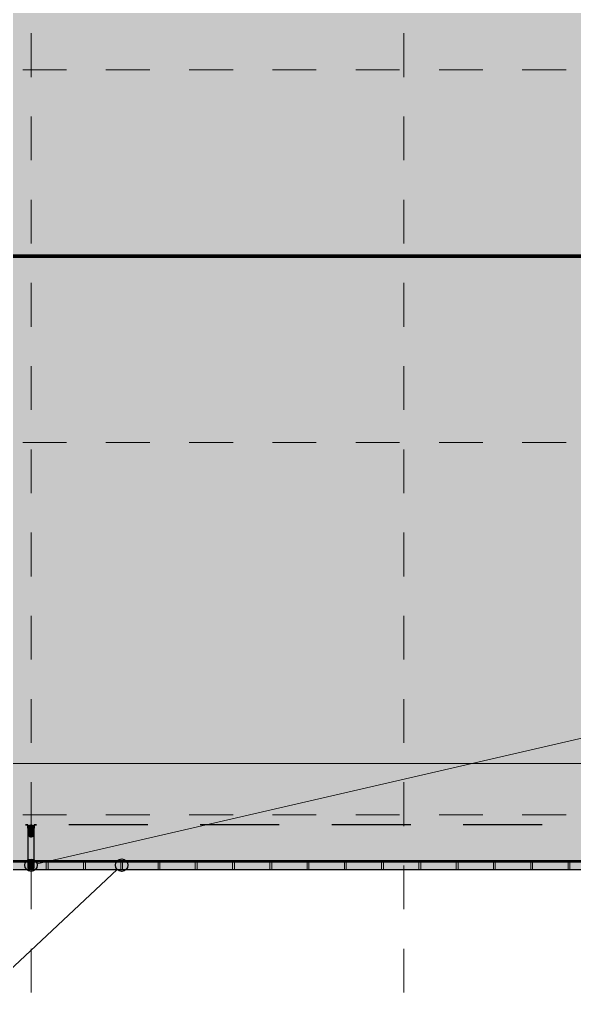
# Model space of a CAD drawing. Extents: x 8 to 21351, y 0 to 420.
# Drawn here: x 20534.6 to 20579.3, y 128.2 to 206.6 of the extents above; entities that cross this region are included whole.
import ezdxf

# ---------------------------------------------------------------- set-up
doc = ezdxf.new("R2010")
doc.units = 0

msp = doc.modelspace()

# ---------------------------------------------------------------- hatches: boundary and pattern name
at = {"true_color": 0x7f7f7f}
for points in [[(20807.867, 187.53), (20473.267, 187.53), (20473.267, 236.33), (20807.867, 236.33)], [(20807.867, 187.53), (20473.267, 187.53), (20473.267, 187.631), (20807.867, 187.631)], [(20473.267, 187.53), (20807.867, 187.53), (20807.867, 187.428), (20473.267, 187.428)], [(20473.267, 138.73), (20473.267, 187.53), (20807.867, 187.53), (20807.867, 138.73)]]:
    msp.add_hatch(color=0, dxfattribs=at).paths.add_polyline_path(points)
at = {"true_color": 0xffffff}
for points in [[(20536.019, 141.73), (20535.82, 141.73), (20535.82, 141.48), (20535.747, 141.302), (20535.569, 141.229), (20535.392, 141.302), (20535.318, 141.48), (20535.318, 141.73), (20535.119, 141.73), (20535.119, 141.72), (20535.309, 141.72), (20535.309, 141.48), (20535.385, 141.296), (20535.569, 141.22), (20535.753, 141.296), (20535.829, 141.48), (20535.829, 141.72), (20536.019, 141.72)], [(20536.019, 141.73), (20535.82, 141.73), (20535.82, 141.48), (20535.747, 141.302), (20535.569, 141.229), (20535.392, 141.302), (20535.318, 141.48), (20535.318, 141.73), (20535.119, 141.73), (20535.119, 141.72), (20535.309, 141.72), (20535.309, 141.48), (20535.385, 141.296), (20535.569, 141.22), (20535.753, 141.296), (20535.829, 141.48), (20535.829, 141.72), (20536.019, 141.72)], [(20536.019, 141.73), (20535.82, 141.73), (20535.82, 141.48), (20535.747, 141.302), (20535.569, 141.229), (20535.392, 141.302), (20535.318, 141.48), (20535.318, 141.73), (20535.119, 141.73), (20535.119, 141.72), (20535.309, 141.72), (20535.309, 141.48), (20535.385, 141.296), (20535.569, 141.22), (20535.753, 141.296), (20535.829, 141.48), (20535.829, 141.72), (20536.019, 141.72)], [(20536.019, 141.73), (20535.82, 141.73), (20535.82, 141.48), (20535.747, 141.302), (20535.569, 141.229), (20535.392, 141.302), (20535.318, 141.48), (20535.318, 141.73), (20535.119, 141.73), (20535.119, 141.72), (20535.309, 141.72), (20535.309, 141.48), (20535.385, 141.296), (20535.569, 141.22), (20535.753, 141.296), (20535.829, 141.48), (20535.829, 141.72), (20536.019, 141.72)], [(20536.019, 141.73), (20535.82, 141.73), (20535.82, 141.48), (20535.747, 141.302), (20535.569, 141.229), (20535.392, 141.302), (20535.318, 141.48), (20535.318, 141.73), (20535.119, 141.73), (20535.119, 141.72), (20535.309, 141.72), (20535.309, 141.48), (20535.385, 141.296), (20535.569, 141.22), (20535.753, 141.296), (20535.829, 141.48), (20535.829, 141.72), (20536.019, 141.72)], [(20536.019, 141.73), (20535.82, 141.73), (20535.82, 141.48), (20535.747, 141.302), (20535.569, 141.229), (20535.392, 141.302), (20535.318, 141.48), (20535.318, 141.73), (20535.119, 141.73), (20535.119, 141.72), (20535.309, 141.72), (20535.309, 141.48), (20535.385, 141.296), (20535.569, 141.22), (20535.753, 141.296), (20535.829, 141.48), (20535.829, 141.72), (20536.019, 141.72)], [(20536.019, 141.73), (20535.82, 141.73), (20535.82, 141.48), (20535.747, 141.302), (20535.569, 141.229), (20535.392, 141.302), (20535.318, 141.48), (20535.318, 141.73), (20535.119, 141.73), (20535.119, 141.72), (20535.309, 141.72), (20535.309, 141.48), (20535.385, 141.296), (20535.569, 141.22), (20535.753, 141.296), (20535.829, 141.48), (20535.829, 141.72), (20536.019, 141.72)], [(20536.019, 141.73), (20535.82, 141.73), (20535.82, 141.48), (20535.747, 141.302), (20535.569, 141.229), (20535.392, 141.302), (20535.318, 141.48), (20535.318, 141.73), (20535.119, 141.73), (20535.119, 141.72), (20535.309, 141.72), (20535.309, 141.48), (20535.385, 141.296), (20535.569, 141.22), (20535.753, 141.296), (20535.829, 141.48), (20535.829, 141.72), (20536.019, 141.72)], [(20536.019, 141.73), (20535.82, 141.73), (20535.82, 141.48), (20535.747, 141.302), (20535.569, 141.229), (20535.392, 141.302), (20535.318, 141.48), (20535.318, 141.73), (20535.119, 141.73), (20535.119, 141.72), (20535.309, 141.72), (20535.309, 141.48), (20535.385, 141.296), (20535.569, 141.22), (20535.753, 141.296), (20535.829, 141.48), (20535.829, 141.72), (20536.019, 141.72)], [(20536.019, 141.73), (20535.82, 141.73), (20535.82, 141.48), (20535.747, 141.302), (20535.569, 141.229), (20535.392, 141.302), (20535.318, 141.48), (20535.318, 141.73), (20535.119, 141.73), (20535.119, 141.72), (20535.309, 141.72), (20535.309, 141.48), (20535.385, 141.296), (20535.569, 141.22), (20535.753, 141.296), (20535.829, 141.48), (20535.829, 141.72), (20536.019, 141.72)], [(20536.019, 141.73), (20535.82, 141.73), (20535.82, 141.48), (20535.747, 141.302), (20535.569, 141.229), (20535.392, 141.302), (20535.318, 141.48), (20535.318, 141.73), (20535.119, 141.73), (20535.119, 141.72), (20535.309, 141.72), (20535.309, 141.48), (20535.385, 141.296), (20535.569, 141.22), (20535.753, 141.296), (20535.829, 141.48), (20535.829, 141.72), (20536.019, 141.72)], [(20536.019, 141.73), (20535.82, 141.73), (20535.82, 141.48), (20535.747, 141.302), (20535.569, 141.229), (20535.392, 141.302), (20535.318, 141.48), (20535.318, 141.73), (20535.119, 141.73), (20535.119, 141.72), (20535.309, 141.72), (20535.309, 141.48), (20535.385, 141.296), (20535.569, 141.22), (20535.753, 141.296), (20535.829, 141.48), (20535.829, 141.72), (20536.019, 141.72)], [(20536.019, 141.73), (20535.82, 141.73), (20535.82, 141.48), (20535.747, 141.302), (20535.569, 141.229), (20535.392, 141.302), (20535.318, 141.48), (20535.318, 141.73), (20535.119, 141.73), (20535.119, 141.72), (20535.309, 141.72), (20535.309, 141.48), (20535.385, 141.296), (20535.569, 141.22), (20535.753, 141.296), (20535.829, 141.48), (20535.829, 141.72), (20536.019, 141.72)], [(20536.019, 141.73), (20535.82, 141.73), (20535.82, 141.48), (20535.747, 141.302), (20535.569, 141.229), (20535.392, 141.302), (20535.318, 141.48), (20535.318, 141.73), (20535.119, 141.73), (20535.119, 141.72), (20535.309, 141.72), (20535.309, 141.48), (20535.385, 141.296), (20535.569, 141.22), (20535.753, 141.296), (20535.829, 141.48), (20535.829, 141.72), (20536.019, 141.72)], [(20536.019, 141.73), (20535.82, 141.73), (20535.82, 141.48), (20535.747, 141.302), (20535.569, 141.229), (20535.392, 141.302), (20535.318, 141.48), (20535.318, 141.73), (20535.119, 141.73), (20535.119, 141.72), (20535.309, 141.72), (20535.309, 141.48), (20535.385, 141.296), (20535.569, 141.22), (20535.753, 141.296), (20535.829, 141.48), (20535.829, 141.72), (20536.019, 141.72)], [(20536.019, 141.73), (20535.82, 141.73), (20535.82, 141.48), (20535.747, 141.302), (20535.569, 141.229), (20535.392, 141.302), (20535.318, 141.48), (20535.318, 141.73), (20535.119, 141.73), (20535.119, 141.72), (20535.309, 141.72), (20535.309, 141.48), (20535.385, 141.296), (20535.569, 141.22), (20535.753, 141.296), (20535.829, 141.48), (20535.829, 141.72), (20536.019, 141.72)], [(20536.019, 141.73), (20535.82, 141.73), (20535.82, 141.48), (20535.747, 141.302), (20535.569, 141.229), (20535.392, 141.302), (20535.318, 141.48), (20535.318, 141.73), (20535.119, 141.73), (20535.119, 141.72), (20535.309, 141.72), (20535.309, 141.48), (20535.385, 141.296), (20535.569, 141.22), (20535.753, 141.296), (20535.829, 141.48), (20535.829, 141.72), (20536.019, 141.72)], [(20536.019, 141.73), (20535.82, 141.73), (20535.82, 141.48), (20535.747, 141.302), (20535.569, 141.229), (20535.392, 141.302), (20535.318, 141.48), (20535.318, 141.73), (20535.119, 141.73), (20535.119, 141.72), (20535.309, 141.72), (20535.309, 141.48), (20535.385, 141.296), (20535.569, 141.22), (20535.753, 141.296), (20535.829, 141.48), (20535.829, 141.72), (20536.019, 141.72)], [(20536.019, 141.73), (20535.82, 141.73), (20535.82, 141.48), (20535.747, 141.302), (20535.569, 141.229), (20535.392, 141.302), (20535.318, 141.48), (20535.318, 141.73), (20535.119, 141.73), (20535.119, 141.72), (20535.309, 141.72), (20535.309, 141.48), (20535.385, 141.296), (20535.569, 141.22), (20535.753, 141.296), (20535.829, 141.48), (20535.829, 141.72), (20536.019, 141.72)], [(20536.019, 141.73), (20535.82, 141.73), (20535.82, 141.48), (20535.747, 141.302), (20535.569, 141.229), (20535.392, 141.302), (20535.318, 141.48), (20535.318, 141.73), (20535.119, 141.73), (20535.119, 141.72), (20535.309, 141.72), (20535.309, 141.48), (20535.385, 141.296), (20535.569, 141.22), (20535.753, 141.296), (20535.829, 141.48), (20535.829, 141.72), (20536.019, 141.72)], [(20536.019, 141.73), (20535.82, 141.73), (20535.82, 141.48), (20535.747, 141.302), (20535.569, 141.229), (20535.392, 141.302), (20535.318, 141.48), (20535.318, 141.73), (20535.119, 141.73), (20535.119, 141.72), (20535.309, 141.72), (20535.309, 141.48), (20535.385, 141.296), (20535.569, 141.22), (20535.753, 141.296), (20535.829, 141.48), (20535.829, 141.72), (20536.019, 141.72)], [(20536.019, 141.73), (20535.82, 141.73), (20535.82, 141.48), (20535.747, 141.302), (20535.569, 141.229), (20535.392, 141.302), (20535.318, 141.48), (20535.318, 141.73), (20535.119, 141.73), (20535.119, 141.72), (20535.309, 141.72), (20535.309, 141.48), (20535.385, 141.296), (20535.569, 141.22), (20535.753, 141.296), (20535.829, 141.48), (20535.829, 141.72), (20536.019, 141.72)], [(20536.019, 141.73), (20535.82, 141.73), (20535.82, 141.48), (20535.747, 141.302), (20535.569, 141.229), (20535.392, 141.302), (20535.318, 141.48), (20535.318, 141.73), (20535.119, 141.73), (20535.119, 141.72), (20535.309, 141.72), (20535.309, 141.48), (20535.385, 141.296), (20535.569, 141.22), (20535.753, 141.296), (20535.829, 141.48), (20535.829, 141.72), (20536.019, 141.72)], [(20536.019, 141.73), (20535.82, 141.73), (20535.82, 141.48), (20535.747, 141.302), (20535.569, 141.229), (20535.392, 141.302), (20535.318, 141.48), (20535.318, 141.73), (20535.119, 141.73), (20535.119, 141.72), (20535.309, 141.72), (20535.309, 141.48), (20535.385, 141.296), (20535.569, 141.22), (20535.753, 141.296), (20535.829, 141.48), (20535.829, 141.72), (20536.019, 141.72)], [(20535.819, 141.48), (20535.746, 141.656), (20535.569, 141.73), (20535.392, 141.656), (20535.319, 141.48), (20535.392, 141.303), (20535.569, 141.23), (20535.746, 141.303)], [(20535.819, 141.48), (20535.746, 141.656), (20535.569, 141.73), (20535.392, 141.656), (20535.319, 141.48), (20535.392, 141.303), (20535.569, 141.23), (20535.746, 141.303)], [(20535.319, 141.48), (20535.392, 141.303), (20535.569, 141.23), (20535.746, 141.303), (20535.819, 141.48), (20535.746, 141.656), (20535.569, 141.73), (20535.392, 141.656)], [(20535.819, 141.48), (20535.746, 141.656), (20535.569, 141.73), (20535.392, 141.656), (20535.319, 141.48), (20535.392, 141.303), (20535.569, 141.23), (20535.746, 141.303)], [(20535.819, 141.48), (20535.746, 141.656), (20535.569, 141.73), (20535.392, 141.656), (20535.319, 141.48), (20535.392, 141.303), (20535.569, 141.23), (20535.746, 141.303)], [(20535.319, 140.949), (20535.819, 140.949), (20535.819, 141.48), (20535.319, 141.48)], [(20535.319, 141.48), (20535.319, 138.481), (20535.819, 138.481), (20535.819, 141.48)], [(20535.319, 141.48), (20535.319, 138.481), (20535.819, 138.481), (20535.819, 141.48)], [(20535.819, 140.949), (20535.815, 140.98), (20535.804, 141.01), (20535.786, 141.038), (20535.761, 141.063), (20535.73, 141.085), (20535.694, 141.102), (20535.655, 141.115), (20535.613, 141.123), (20535.569, 141.126), (20535.526, 141.123), (20535.484, 141.115), (20535.444, 141.102), (20535.408, 141.085), (20535.378, 141.063), (20535.353, 141.038), (20535.334, 141.01), (20535.323, 140.98), (20535.319, 140.949), (20535.323, 140.919), (20535.334, 140.889), (20535.353, 140.861), (20535.378, 140.836), (20535.408, 140.814), (20535.444, 140.796), (20535.484, 140.783), (20535.526, 140.775), (20535.569, 140.773), (20535.613, 140.775), (20535.655, 140.783), (20535.694, 140.796), (20535.73, 140.814), (20535.761, 140.836), (20535.786, 140.861), (20535.804, 140.889), (20535.815, 140.919)], [(20807.867, 138.131), (20807.867, 138.831), (20473.267, 138.831), (20473.267, 138.131)], [(20535.819, 138.731), (20535.319, 138.731), (20535.319, 138.231), (20535.819, 138.231)], [(20535.819, 138.481), (20535.746, 138.658), (20535.569, 138.731), (20535.392, 138.658), (20535.319, 138.481), (20535.392, 138.305), (20535.569, 138.231), (20535.746, 138.305)], [(20535.819, 138.481), (20535.746, 138.658), (20535.569, 138.731), (20535.392, 138.658), (20535.319, 138.481), (20535.392, 138.305), (20535.569, 138.231), (20535.746, 138.305)], [(20535.819, 138.481), (20535.746, 138.658), (20535.569, 138.731), (20535.392, 138.658), (20535.319, 138.481), (20535.392, 138.305), (20535.569, 138.231), (20535.746, 138.305)]]:
    msp.add_hatch(color=0, dxfattribs=at).paths.add_polyline_path(points)
at = {"true_color": 0xff5e5e}
for points in [[(20535.217, 138.127), (20535.108, 138.288), (20535.069, 138.48), (20535.107, 138.671), (20535.214, 138.834), (20535.376, 138.943), (20535.567, 138.981), (20535.759, 138.944), (20535.922, 138.836), (20536.03, 138.674), (20536.069, 138.483), (20536.032, 138.292), (20535.924, 138.129), (20535.762, 138.02), (20535.571, 137.981), (20535.379, 138.019)], [(20542.514, 138.127), (20542.405, 138.289), (20542.367, 138.48), (20542.404, 138.671), (20542.512, 138.834), (20542.674, 138.943), (20542.865, 138.982), (20543.056, 138.944), (20543.219, 138.836), (20543.328, 138.674), (20543.367, 138.483), (20543.329, 138.292), (20543.221, 138.129), (20543.06, 138.02), (20542.868, 137.982), (20542.677, 138.019)]]:
    msp.add_hatch(color=0, dxfattribs=at).paths.add_polyline_path(points)

# ---------------------------------------------------------------- linework, layer by layer
at = {"color": 7, "lineweight": 15}
for p, q in [((20535.569, 205.484), (20535.569, 201.956)), ((20565.569, 205.484), (20565.569, 201.956)), ((20538.424, 202.53), (20534.896, 202.53)), ((20545.127, 202.53), (20541.599, 202.53)), ((20551.829, 202.53), (20548.302, 202.53)), ((20558.532, 202.53), (20555.004, 202.53)), ((20565.235, 202.53), (20561.707, 202.53)), ((20571.938, 202.53), (20568.41, 202.53)), ((20578.641, 202.53), (20575.113, 202.53)), ((20535.569, 198.782), (20535.569, 195.254)), ((20565.569, 198.782), (20565.569, 195.254)), ((20535.569, 192.079), (20535.569, 188.551)), ((20565.569, 192.079), (20565.569, 188.551)), ((20473.267, 187.631), (20807.867, 187.631)), ((20807.867, 187.53), (20473.267, 187.53)), ((20473.267, 187.53), (20807.867, 187.53)), ((20807.867, 187.428), (20473.267, 187.428)), ((20535.569, 185.376), (20535.569, 181.848)), ((20565.569, 185.376), (20565.569, 181.848)), ((20535.569, 178.673), (20535.569, 175.146)), ((20565.569, 178.673), (20565.569, 175.146)), ((20538.424, 172.53), (20534.896, 172.53)), ((20545.127, 172.53), (20541.599, 172.53)), ((20551.829, 172.53), (20548.302, 172.53)), ((20558.532, 172.53), (20555.004, 172.53)), ((20565.235, 172.53), (20561.707, 172.53)), ((20571.938, 172.53), (20568.41, 172.53)), ((20578.641, 172.53), (20575.113, 172.53)), ((20535.569, 171.971), (20535.569, 168.443)), ((20565.569, 171.971), (20565.569, 168.443)), ((20535.569, 165.268), (20535.569, 161.74)), ((20565.569, 165.268), (20565.569, 161.74)), ((20535.569, 158.565), (20535.569, 155.037)), ((20565.569, 158.565), (20565.569, 155.037)), ((20535.569, 151.862), (20535.569, 148.334)), ((20565.569, 151.862), (20565.569, 148.334)), ((20473.267, 146.675), (20807.867, 146.675)), ((20535.569, 145.159), (20535.569, 141.632)), ((20565.569, 145.159), (20565.569, 141.632)), ((20538.424, 142.53), (20534.896, 142.53)), ((20545.127, 142.53), (20541.599, 142.53)), ((20551.829, 142.53), (20548.302, 142.53)), ((20558.532, 142.53), (20555.004, 142.53)), ((20565.235, 142.53), (20561.707, 142.53)), ((20571.938, 142.53), (20568.41, 142.53)), ((20578.641, 142.53), (20575.113, 142.53)), ((20535.318, 141.73), (20535.119, 141.73)), ((20535.119, 141.73), (20535.119, 141.72)), ((20535.318, 141.73), (20535.119, 141.73)), ((20535.119, 141.73), (20535.119, 141.72)), ((20535.318, 141.73), (20535.119, 141.73)), ((20535.119, 141.73), (20535.119, 141.72)), ((20535.318, 141.73), (20535.119, 141.73)), ((20535.119, 141.73), (20535.119, 141.72)), ((20535.318, 141.73), (20535.119, 141.73)), ((20535.119, 141.73), (20535.119, 141.72)), ((20535.318, 141.73), (20535.119, 141.73)), ((20535.119, 141.73), (20535.119, 141.72)), ((20535.318, 141.73), (20535.119, 141.73)), ((20535.119, 141.73), (20535.119, 141.72)), ((20535.318, 141.73), (20535.119, 141.73)), ((20535.119, 141.73), (20535.119, 141.72)), ((20535.318, 141.73), (20535.119, 141.73)), ((20535.119, 141.73), (20535.119, 141.72)), ((20535.318, 141.73), (20535.119, 141.73)), ((20535.119, 141.73), (20535.119, 141.72)), ((20535.318, 141.73), (20535.119, 141.73)), ((20535.119, 141.73), (20535.119, 141.72)), ((20535.318, 141.73), (20535.119, 141.73)), ((20535.119, 141.73), (20535.119, 141.72)), ((20535.318, 141.73), (20535.119, 141.73)), ((20535.119, 141.73), (20535.119, 141.72)), ((20535.318, 141.73), (20535.119, 141.73)), ((20535.119, 141.73), (20535.119, 141.72)), ((20535.318, 141.73), (20535.119, 141.73)), ((20535.119, 141.73), (20535.119, 141.72)), ((20535.318, 141.73), (20535.119, 141.73)), ((20535.119, 141.73), (20535.119, 141.72)), ((20535.318, 141.73), (20535.119, 141.73)), ((20535.119, 141.73), (20535.119, 141.72)), ((20535.318, 141.73), (20535.119, 141.73)), ((20535.119, 141.73), (20535.119, 141.72)), ((20535.318, 141.73), (20535.119, 141.73)), ((20535.119, 141.73), (20535.119, 141.72)), ((20535.318, 141.73), (20535.119, 141.73)), ((20535.119, 141.73), (20535.119, 141.72)), ((20535.318, 141.73), (20535.119, 141.73)), ((20535.119, 141.73), (20535.119, 141.72)), ((20535.318, 141.73), (20535.119, 141.73)), ((20535.119, 141.73), (20535.119, 141.72)), ((20535.318, 141.73), (20535.119, 141.73)), ((20535.119, 141.73), (20535.119, 141.72)), ((20535.318, 141.73), (20535.119, 141.73)), ((20535.119, 141.73), (20535.119, 141.72)), ((20535.119, 141.72), (20535.309, 141.72)), ((20535.119, 141.72), (20535.309, 141.72)), ((20535.119, 141.72), (20535.309, 141.72)), ((20535.119, 141.72), (20535.309, 141.72)), ((20535.119, 141.72), (20535.309, 141.72)), ((20535.119, 141.72), (20535.309, 141.72)), ((20535.119, 141.72), (20535.309, 141.72)), ((20535.119, 141.72), (20535.309, 141.72)), ((20535.119, 141.72), (20535.309, 141.72)), ((20535.119, 141.72), (20535.309, 141.72)), ((20535.119, 141.72), (20535.309, 141.72)), ((20535.119, 141.72), (20535.309, 141.72)), ((20535.119, 141.72), (20535.309, 141.72)), ((20535.119, 141.72), (20535.309, 141.72)), ((20535.119, 141.72), (20535.309, 141.72)), ((20535.119, 141.72), (20535.309, 141.72)), ((20535.119, 141.72), (20535.309, 141.72)), ((20535.119, 141.72), (20535.309, 141.72)), ((20535.119, 141.72), (20535.309, 141.72)), ((20535.119, 141.72), (20535.309, 141.72)), ((20535.119, 141.72), (20535.309, 141.72)), ((20535.119, 141.72), (20535.309, 141.72)), ((20535.119, 141.72), (20535.309, 141.72)), ((20535.119, 141.72), (20535.309, 141.72)), ((20535.309, 141.72), (20535.309, 141.48)), ((20535.309, 141.72), (20535.309, 141.48)), ((20535.309, 141.72), (20535.309, 141.48)), ((20535.309, 141.72), (20535.309, 141.48)), ((20535.309, 141.72), (20535.309, 141.48)), ((20535.309, 141.72), (20535.309, 141.48)), ((20535.309, 141.72), (20535.309, 141.48)), ((20535.309, 141.72), (20535.309, 141.48)), ((20535.309, 141.72), (20535.309, 141.48)), ((20535.309, 141.72), (20535.309, 141.48)), ((20535.309, 141.72), (20535.309, 141.48)), ((20535.309, 141.72), (20535.309, 141.48)), ((20535.309, 141.72), (20535.309, 141.48)), ((20535.309, 141.72), (20535.309, 141.48)), ((20535.309, 141.72), (20535.309, 141.48)), ((20535.309, 141.72), (20535.309, 141.48)), ((20535.309, 141.72), (20535.309, 141.48)), ((20535.309, 141.72), (20535.309, 141.48)), ((20535.309, 141.72), (20535.309, 141.48)), ((20535.309, 141.72), (20535.309, 141.48)), ((20535.309, 141.72), (20535.309, 141.48)), ((20535.309, 141.72), (20535.309, 141.48)), ((20535.309, 141.72), (20535.309, 141.48)), ((20535.309, 141.72), (20535.309, 141.48)), ((20535.309, 141.48), (20535.385, 141.296)), ((20535.309, 141.48), (20535.385, 141.296)), ((20535.309, 141.48), (20535.385, 141.296)), ((20535.309, 141.48), (20535.385, 141.296)), ((20535.309, 141.48), (20535.385, 141.296)), ((20535.309, 141.48), (20535.385, 141.296)), ((20535.309, 141.48), (20535.385, 141.296)), ((20535.309, 141.48), (20535.385, 141.296)), ((20535.309, 141.48), (20535.385, 141.296)), ((20535.309, 141.48), (20535.385, 141.296)), ((20535.309, 141.48), (20535.385, 141.296)), ((20535.309, 141.48), (20535.385, 141.296)), ((20535.309, 141.48), (20535.385, 141.296)), ((20535.309, 141.48), (20535.385, 141.296)), ((20535.309, 141.48), (20535.385, 141.296)), ((20535.309, 141.48), (20535.385, 141.296)), ((20535.309, 141.48), (20535.385, 141.296)), ((20535.309, 141.48), (20535.385, 141.296)), ((20535.309, 141.48), (20535.385, 141.296)), ((20535.309, 141.48), (20535.385, 141.296)), ((20535.309, 141.48), (20535.385, 141.296)), ((20535.309, 141.48), (20535.385, 141.296)), ((20535.309, 141.48), (20535.385, 141.296)), ((20535.309, 141.48), (20535.385, 141.296)), ((20535.318, 141.48), (20535.318, 141.73)), ((20535.318, 141.48), (20535.318, 141.73)), ((20535.318, 141.48), (20535.318, 141.73)), ((20535.318, 141.48), (20535.318, 141.73)), ((20535.318, 141.48), (20535.318, 141.73)), ((20535.318, 141.48), (20535.318, 141.73)), ((20535.318, 141.48), (20535.318, 141.73)), ((20535.318, 141.48), (20535.318, 141.73)), ((20535.318, 141.48), (20535.318, 141.73)), ((20535.318, 141.48), (20535.318, 141.73)), ((20535.318, 141.48), (20535.318, 141.73)), ((20535.318, 141.48), (20535.318, 141.73)), ((20535.318, 141.48), (20535.318, 141.73)), ((20535.318, 141.48), (20535.318, 141.73)), ((20535.318, 141.48), (20535.318, 141.73)), ((20535.318, 141.48), (20535.318, 141.73)), ((20535.318, 141.48), (20535.318, 141.73)), ((20535.318, 141.48), (20535.318, 141.73)), ((20535.318, 141.48), (20535.318, 141.73)), ((20535.318, 141.48), (20535.318, 141.73)), ((20535.318, 141.48), (20535.318, 141.73)), ((20535.318, 141.48), (20535.318, 141.73)), ((20535.318, 141.48), (20535.318, 141.73)), ((20535.318, 141.48), (20535.318, 141.73)), ((20535.392, 141.302), (20535.318, 141.48)), ((20535.392, 141.302), (20535.318, 141.48)), ((20535.392, 141.302), (20535.318, 141.48)), ((20535.392, 141.302), (20535.318, 141.48)), ((20535.392, 141.302), (20535.318, 141.48)), ((20535.392, 141.302), (20535.318, 141.48)), ((20535.392, 141.302), (20535.318, 141.48)), ((20535.392, 141.302), (20535.318, 141.48)), ((20535.392, 141.302), (20535.318, 141.48)), ((20535.392, 141.302), (20535.318, 141.48)), ((20535.392, 141.302), (20535.318, 141.48)), ((20535.392, 141.302), (20535.318, 141.48)), ((20535.392, 141.302), (20535.318, 141.48)), ((20535.392, 141.302), (20535.318, 141.48)), ((20535.392, 141.302), (20535.318, 141.48)), ((20535.392, 141.302), (20535.318, 141.48)), ((20535.392, 141.302), (20535.318, 141.48)), ((20535.392, 141.302), (20535.318, 141.48)), ((20535.392, 141.302), (20535.318, 141.48)), ((20535.392, 141.302), (20535.318, 141.48)), ((20535.392, 141.302), (20535.318, 141.48)), ((20535.392, 141.302), (20535.318, 141.48)), ((20535.392, 141.302), (20535.318, 141.48)), ((20535.392, 141.302), (20535.318, 141.48)), ((20535.319, 141.48), (20535.392, 141.656)), ((20535.319, 141.48), (20535.392, 141.656)), ((20535.319, 141.48), (20535.392, 141.656)), ((20535.319, 141.48), (20535.392, 141.656)), ((20535.319, 141.48), (20535.392, 141.656)), ((20535.392, 141.303), (20535.319, 141.48)), ((20535.392, 141.303), (20535.319, 141.48)), ((20535.392, 141.303), (20535.319, 141.48)), ((20535.392, 141.303), (20535.319, 141.48)), ((20535.392, 141.303), (20535.319, 141.48)), ((20535.319, 140.949), (20535.319, 141.48)), ((20535.319, 138.481), (20535.319, 141.48)), ((20535.319, 138.481), (20535.319, 141.48)), ((20535.378, 141.063), (20535.408, 141.085)), ((20535.385, 141.296), (20535.569, 141.22)), ((20535.385, 141.296), (20535.569, 141.22)), ((20535.385, 141.296), (20535.569, 141.22)), ((20535.385, 141.296), (20535.569, 141.22)), ((20535.385, 141.296), (20535.569, 141.22)), ((20535.385, 141.296), (20535.569, 141.22)), ((20535.385, 141.296), (20535.569, 141.22)), ((20535.385, 141.296), (20535.569, 141.22)), ((20535.385, 141.296), (20535.569, 141.22)), ((20535.385, 141.296), (20535.569, 141.22)), ((20535.385, 141.296), (20535.569, 141.22)), ((20535.385, 141.296), (20535.569, 141.22)), ((20535.385, 141.296), (20535.569, 141.22)), ((20535.385, 141.296), (20535.569, 141.22)), ((20535.385, 141.296), (20535.569, 141.22)), ((20535.385, 141.296), (20535.569, 141.22)), ((20535.385, 141.296), (20535.569, 141.22)), ((20535.385, 141.296), (20535.569, 141.22)), ((20535.385, 141.296), (20535.569, 141.22)), ((20535.385, 141.296), (20535.569, 141.22)), ((20535.385, 141.296), (20535.569, 141.22)), ((20535.385, 141.296), (20535.569, 141.22)), ((20535.385, 141.296), (20535.569, 141.22)), ((20535.385, 141.296), (20535.569, 141.22)), ((20535.392, 141.656), (20535.569, 141.73)), ((20535.392, 141.656), (20535.569, 141.73)), ((20535.392, 141.656), (20535.569, 141.73)), ((20535.392, 141.656), (20535.569, 141.73)), ((20535.392, 141.656), (20535.569, 141.73)), ((20535.569, 141.23), (20535.392, 141.303)), ((20535.569, 141.23), (20535.392, 141.303)), ((20535.569, 141.23), (20535.392, 141.303)), ((20535.569, 141.23), (20535.392, 141.303)), ((20535.569, 141.23), (20535.392, 141.303)), ((20535.569, 141.229), (20535.392, 141.302)), ((20535.569, 141.229), (20535.392, 141.302)), ((20535.569, 141.229), (20535.392, 141.302)), ((20535.569, 141.229), (20535.392, 141.302)), ((20535.569, 141.229), (20535.392, 141.302)), ((20535.569, 141.229), (20535.392, 141.302)), ((20535.569, 141.229), (20535.392, 141.302)), ((20535.569, 141.229), (20535.392, 141.302)), ((20535.569, 141.229), (20535.392, 141.302)), ((20535.569, 141.229), (20535.392, 141.302)), ((20535.569, 141.229), (20535.392, 141.302)), ((20535.569, 141.229), (20535.392, 141.302)), ((20535.569, 141.229), (20535.392, 141.302)), ((20535.569, 141.229), (20535.392, 141.302)), ((20535.569, 141.229), (20535.392, 141.302)), ((20535.569, 141.229), (20535.392, 141.302)), ((20535.569, 141.229), (20535.392, 141.302)), ((20535.569, 141.229), (20535.392, 141.302)), ((20535.569, 141.229), (20535.392, 141.302)), ((20535.569, 141.229), (20535.392, 141.302)), ((20535.569, 141.229), (20535.392, 141.302)), ((20535.569, 141.229), (20535.392, 141.302)), ((20535.569, 141.229), (20535.392, 141.302)), ((20535.569, 141.229), (20535.392, 141.302)), ((20535.408, 141.085), (20535.444, 141.102)), ((20535.444, 141.102), (20535.484, 141.115)), ((20535.484, 141.115), (20535.526, 141.123)), ((20535.526, 141.123), (20535.569, 141.126)), ((20535.569, 141.73), (20535.746, 141.656)), ((20535.569, 141.73), (20535.746, 141.656)), ((20535.569, 141.73), (20535.746, 141.656)), ((20535.569, 141.73), (20535.746, 141.656)), ((20535.569, 141.73), (20535.746, 141.656)), ((20535.746, 141.303), (20535.569, 141.23)), ((20535.746, 141.303), (20535.569, 141.23)), ((20535.746, 141.303), (20535.569, 141.23)), ((20535.746, 141.303), (20535.569, 141.23)), ((20535.746, 141.303), (20535.569, 141.23)), ((20535.747, 141.302), (20535.569, 141.229)), ((20535.747, 141.302), (20535.569, 141.229)), ((20535.747, 141.302), (20535.569, 141.229)), ((20535.747, 141.302), (20535.569, 141.229)), ((20535.747, 141.302), (20535.569, 141.229)), ((20535.747, 141.302), (20535.569, 141.229)), ((20535.747, 141.302), (20535.569, 141.229)), ((20535.747, 141.302), (20535.569, 141.229)), ((20535.747, 141.302), (20535.569, 141.229)), ((20535.747, 141.302), (20535.569, 141.229)), ((20535.747, 141.302), (20535.569, 141.229)), ((20535.747, 141.302), (20535.569, 141.229)), ((20535.747, 141.302), (20535.569, 141.229)), ((20535.747, 141.302), (20535.569, 141.229)), ((20535.747, 141.302), (20535.569, 141.229)), ((20535.747, 141.302), (20535.569, 141.229)), ((20535.747, 141.302), (20535.569, 141.229)), ((20535.747, 141.302), (20535.569, 141.229)), ((20535.747, 141.302), (20535.569, 141.229)), ((20535.747, 141.302), (20535.569, 141.229)), ((20535.747, 141.302), (20535.569, 141.229)), ((20535.747, 141.302), (20535.569, 141.229)), ((20535.747, 141.302), (20535.569, 141.229)), ((20535.747, 141.302), (20535.569, 141.229)), ((20535.569, 141.22), (20535.753, 141.296)), ((20535.569, 141.22), (20535.753, 141.296)), ((20535.569, 141.22), (20535.753, 141.296)), ((20535.569, 141.22), (20535.753, 141.296)), ((20535.569, 141.22), (20535.753, 141.296)), ((20535.569, 141.22), (20535.753, 141.296)), ((20535.569, 141.22), (20535.753, 141.296)), ((20535.569, 141.22), (20535.753, 141.296)), ((20535.569, 141.22), (20535.753, 141.296)), ((20535.569, 141.22), (20535.753, 141.296)), ((20535.569, 141.22), (20535.753, 141.296)), ((20535.569, 141.22), (20535.753, 141.296)), ((20535.569, 141.22), (20535.753, 141.296)), ((20535.569, 141.22), (20535.753, 141.296)), ((20535.569, 141.22), (20535.753, 141.296)), ((20535.569, 141.22), (20535.753, 141.296)), ((20535.569, 141.22), (20535.753, 141.296)), ((20535.569, 141.22), (20535.753, 141.296)), ((20535.569, 141.22), (20535.753, 141.296)), ((20535.569, 141.22), (20535.753, 141.296)), ((20535.569, 141.22), (20535.753, 141.296)), ((20535.569, 141.22), (20535.753, 141.296)), ((20535.569, 141.22), (20535.753, 141.296)), ((20535.569, 141.22), (20535.753, 141.296)), ((20535.569, 141.126), (20535.613, 141.123)), ((20535.613, 141.123), (20535.655, 141.115)), ((20535.655, 141.115), (20535.694, 141.102)), ((20535.694, 141.102), (20535.73, 141.085)), ((20535.73, 141.085), (20535.761, 141.063)), ((20535.746, 141.656), (20535.819, 141.48)), ((20535.746, 141.656), (20535.819, 141.48)), ((20535.746, 141.656), (20535.819, 141.48)), ((20535.746, 141.656), (20535.819, 141.48)), ((20535.746, 141.656), (20535.819, 141.48)), ((20535.819, 141.48), (20535.746, 141.303)), ((20535.819, 141.48), (20535.746, 141.303)), ((20535.819, 141.48), (20535.746, 141.303)), ((20535.819, 141.48), (20535.746, 141.303)), ((20535.819, 141.48), (20535.746, 141.303)), ((20535.82, 141.48), (20535.747, 141.302)), ((20535.82, 141.48), (20535.747, 141.302)), ((20535.82, 141.48), (20535.747, 141.302)), ((20535.82, 141.48), (20535.747, 141.302)), ((20535.82, 141.48), (20535.747, 141.302)), ((20535.82, 141.48), (20535.747, 141.302)), ((20535.82, 141.48), (20535.747, 141.302)), ((20535.82, 141.48), (20535.747, 141.302)), ((20535.82, 141.48), (20535.747, 141.302)), ((20535.82, 141.48), (20535.747, 141.302)), ((20535.82, 141.48), (20535.747, 141.302)), ((20535.82, 141.48), (20535.747, 141.302)), ((20535.82, 141.48), (20535.747, 141.302)), ((20535.82, 141.48), (20535.747, 141.302)), ((20535.82, 141.48), (20535.747, 141.302)), ((20535.82, 141.48), (20535.747, 141.302)), ((20535.82, 141.48), (20535.747, 141.302)), ((20535.82, 141.48), (20535.747, 141.302)), ((20535.82, 141.48), (20535.747, 141.302)), ((20535.82, 141.48), (20535.747, 141.302)), ((20535.82, 141.48), (20535.747, 141.302)), ((20535.82, 141.48), (20535.747, 141.302)), ((20535.82, 141.48), (20535.747, 141.302)), ((20535.82, 141.48), (20535.747, 141.302)), ((20535.753, 141.296), (20535.829, 141.48)), ((20535.753, 141.296), (20535.829, 141.48)), ((20535.753, 141.296), (20535.829, 141.48)), ((20535.753, 141.296), (20535.829, 141.48)), ((20535.753, 141.296), (20535.829, 141.48)), ((20535.753, 141.296), (20535.829, 141.48)), ((20535.753, 141.296), (20535.829, 141.48)), ((20535.753, 141.296), (20535.829, 141.48)), ((20535.753, 141.296), (20535.829, 141.48)), ((20535.753, 141.296), (20535.829, 141.48)), ((20535.753, 141.296), (20535.829, 141.48)), ((20535.753, 141.296), (20535.829, 141.48)), ((20535.753, 141.296), (20535.829, 141.48)), ((20535.753, 141.296), (20535.829, 141.48)), ((20535.753, 141.296), (20535.829, 141.48)), ((20535.753, 141.296), (20535.829, 141.48)), ((20535.753, 141.296), (20535.829, 141.48)), ((20535.753, 141.296), (20535.829, 141.48)), ((20535.753, 141.296), (20535.829, 141.48)), ((20535.753, 141.296), (20535.829, 141.48)), ((20535.753, 141.296), (20535.829, 141.48)), ((20535.753, 141.296), (20535.829, 141.48)), ((20535.753, 141.296), (20535.829, 141.48)), ((20535.753, 141.296), (20535.829, 141.48)), ((20535.819, 141.48), (20535.819, 140.949)), ((20535.819, 141.48), (20535.819, 138.481)), ((20535.819, 141.48), (20535.819, 138.481)), ((20536.019, 141.73), (20535.82, 141.73)), ((20535.82, 141.73), (20535.82, 141.48)), ((20536.019, 141.73), (20535.82, 141.73)), ((20535.82, 141.73), (20535.82, 141.48)), ((20536.019, 141.73), (20535.82, 141.73)), ((20535.82, 141.73), (20535.82, 141.48)), ((20536.019, 141.73), (20535.82, 141.73)), ((20535.82, 141.73), (20535.82, 141.48)), ((20536.019, 141.73), (20535.82, 141.73)), ((20535.82, 141.73), (20535.82, 141.48)), ((20536.019, 141.73), (20535.82, 141.73)), ((20535.82, 141.73), (20535.82, 141.48)), ((20536.019, 141.73), (20535.82, 141.73)), ((20535.82, 141.73), (20535.82, 141.48)), ((20536.019, 141.73), (20535.82, 141.73)), ((20535.82, 141.73), (20535.82, 141.48)), ((20536.019, 141.73), (20535.82, 141.73)), ((20535.82, 141.73), (20535.82, 141.48)), ((20536.019, 141.73), (20535.82, 141.73)), ((20535.82, 141.73), (20535.82, 141.48)), ((20536.019, 141.73), (20535.82, 141.73)), ((20535.82, 141.73), (20535.82, 141.48)), ((20536.019, 141.73), (20535.82, 141.73)), ((20535.82, 141.73), (20535.82, 141.48)), ((20536.019, 141.73), (20535.82, 141.73)), ((20535.82, 141.73), (20535.82, 141.48)), ((20536.019, 141.73), (20535.82, 141.73)), ((20535.82, 141.73), (20535.82, 141.48)), ((20536.019, 141.73), (20535.82, 141.73)), ((20535.82, 141.73), (20535.82, 141.48)), ((20536.019, 141.73), (20535.82, 141.73)), ((20535.82, 141.73), (20535.82, 141.48)), ((20536.019, 141.73), (20535.82, 141.73)), ((20535.82, 141.73), (20535.82, 141.48)), ((20536.019, 141.73), (20535.82, 141.73)), ((20535.82, 141.73), (20535.82, 141.48)), ((20536.019, 141.73), (20535.82, 141.73)), ((20535.82, 141.73), (20535.82, 141.48)), ((20536.019, 141.73), (20535.82, 141.73)), ((20535.82, 141.73), (20535.82, 141.48)), ((20536.019, 141.73), (20535.82, 141.73)), ((20535.82, 141.73), (20535.82, 141.48)), ((20536.019, 141.73), (20535.82, 141.73)), ((20535.82, 141.73), (20535.82, 141.48)), ((20536.019, 141.73), (20535.82, 141.73)), ((20535.82, 141.73), (20535.82, 141.48)), ((20536.019, 141.73), (20535.82, 141.73)), ((20535.82, 141.73), (20535.82, 141.48)), ((20535.829, 141.48), (20535.829, 141.72)), ((20535.829, 141.72), (20536.019, 141.72)), ((20535.829, 141.48), (20535.829, 141.72)), ((20535.829, 141.72), (20536.019, 141.72)), ((20535.829, 141.48), (20535.829, 141.72)), ((20535.829, 141.72), (20536.019, 141.72)), ((20535.829, 141.48), (20535.829, 141.72)), ((20535.829, 141.72), (20536.019, 141.72)), ((20535.829, 141.48), (20535.829, 141.72)), ((20535.829, 141.72), (20536.019, 141.72)), ((20535.829, 141.48), (20535.829, 141.72)), ((20535.829, 141.72), (20536.019, 141.72)), ((20535.829, 141.48), (20535.829, 141.72)), ((20535.829, 141.72), (20536.019, 141.72)), ((20535.829, 141.48), (20535.829, 141.72)), ((20535.829, 141.72), (20536.019, 141.72)), ((20535.829, 141.48), (20535.829, 141.72)), ((20535.829, 141.72), (20536.019, 141.72)), ((20535.829, 141.48), (20535.829, 141.72)), ((20535.829, 141.72), (20536.019, 141.72)), ((20535.829, 141.48), (20535.829, 141.72)), ((20535.829, 141.72), (20536.019, 141.72)), ((20535.829, 141.48), (20535.829, 141.72)), ((20535.829, 141.72), (20536.019, 141.72)), ((20535.829, 141.48), (20535.829, 141.72)), ((20535.829, 141.72), (20536.019, 141.72)), ((20535.829, 141.48), (20535.829, 141.72)), ((20535.829, 141.72), (20536.019, 141.72)), ((20535.829, 141.48), (20535.829, 141.72)), ((20535.829, 141.72), (20536.019, 141.72)), ((20535.829, 141.48), (20535.829, 141.72)), ((20535.829, 141.72), (20536.019, 141.72)), ((20535.829, 141.48), (20535.829, 141.72)), ((20535.829, 141.72), (20536.019, 141.72)), ((20535.829, 141.48), (20535.829, 141.72)), ((20535.829, 141.72), (20536.019, 141.72)), ((20535.829, 141.48), (20535.829, 141.72)), ((20535.829, 141.72), (20536.019, 141.72)), ((20535.829, 141.48), (20535.829, 141.72)), ((20535.829, 141.72), (20536.019, 141.72)), ((20535.829, 141.48), (20535.829, 141.72)), ((20535.829, 141.72), (20536.019, 141.72)), ((20535.829, 141.48), (20535.829, 141.72)), ((20535.829, 141.72), (20536.019, 141.72)), ((20535.829, 141.48), (20535.829, 141.72)), ((20535.829, 141.72), (20536.019, 141.72)), ((20535.829, 141.48), (20535.829, 141.72)), ((20535.829, 141.72), (20536.019, 141.72)), ((20536.019, 141.72), (20536.019, 141.73)), ((20536.019, 141.72), (20536.019, 141.73)), ((20536.019, 141.72), (20536.019, 141.73)), ((20536.019, 141.72), (20536.019, 141.73)), ((20536.019, 141.72), (20536.019, 141.73)), ((20536.019, 141.72), (20536.019, 141.73)), ((20536.019, 141.72), (20536.019, 141.73)), ((20536.019, 141.72), (20536.019, 141.73)), ((20536.019, 141.72), (20536.019, 141.73)), ((20536.019, 141.72), (20536.019, 141.73)), ((20536.019, 141.72), (20536.019, 141.73)), ((20536.019, 141.72), (20536.019, 141.73)), ((20536.019, 141.72), (20536.019, 141.73)), ((20536.019, 141.72), (20536.019, 141.73)), ((20536.019, 141.72), (20536.019, 141.73)), ((20536.019, 141.72), (20536.019, 141.73)), ((20536.019, 141.72), (20536.019, 141.73)), ((20536.019, 141.72), (20536.019, 141.73)), ((20536.019, 141.72), (20536.019, 141.73)), ((20536.019, 141.72), (20536.019, 141.73)), ((20536.019, 141.72), (20536.019, 141.73)), ((20536.019, 141.72), (20536.019, 141.73)), ((20536.019, 141.72), (20536.019, 141.73)), ((20536.019, 141.72), (20536.019, 141.73)), ((20535.319, 140.949), (20535.323, 140.98)), ((20535.323, 140.919), (20535.319, 140.949)), ((20535.323, 140.98), (20535.334, 141.01)), ((20535.334, 140.889), (20535.323, 140.919)), ((20535.334, 141.01), (20535.353, 141.038)), ((20535.353, 140.861), (20535.334, 140.889)), ((20535.353, 141.038), (20535.378, 141.063)), ((20535.378, 140.836), (20535.353, 140.861)), ((20535.408, 140.814), (20535.378, 140.836)), ((20535.444, 140.796), (20535.408, 140.814)), ((20535.484, 140.783), (20535.444, 140.796)), ((20535.526, 140.775), (20535.484, 140.783)), ((20535.569, 140.773), (20535.526, 140.775)), ((20535.613, 140.775), (20535.569, 140.773)), ((20535.655, 140.783), (20535.613, 140.775)), ((20535.694, 140.796), (20535.655, 140.783)), ((20535.73, 140.814), (20535.694, 140.796)), ((20535.761, 140.836), (20535.73, 140.814)), ((20535.761, 141.063), (20535.786, 141.038)), ((20535.786, 140.861), (20535.761, 140.836)), ((20535.786, 141.038), (20535.804, 141.01)), ((20535.804, 140.889), (20535.786, 140.861)), ((20535.804, 141.01), (20535.815, 140.98)), ((20535.815, 140.919), (20535.804, 140.889)), ((20535.815, 140.98), (20535.819, 140.949)), ((20535.819, 140.949), (20535.815, 140.919)), ((20473.267, 138.831), (20807.867, 138.831)), ((20807.867, 138.73), (20473.267, 138.73)), ((20535.319, 138.231), (20535.319, 138.731)), ((20535.319, 138.731), (20535.819, 138.731)), ((20535.392, 138.658), (20535.569, 138.731)), ((20535.392, 138.658), (20535.569, 138.731)), ((20535.392, 138.658), (20535.569, 138.731)), ((20535.569, 138.731), (20535.746, 138.658)), ((20535.569, 138.731), (20535.746, 138.658)), ((20535.569, 138.731), (20535.746, 138.658)), ((20535.819, 138.731), (20535.819, 138.231)), ((20536.792, 138.121), (20536.792, 138.841)), ((20536.792, 138.841), (20536.942, 138.841)), ((20536.942, 138.841), (20536.942, 138.121)), ((20539.792, 138.121), (20539.792, 138.841)), ((20539.792, 138.841), (20539.942, 138.841)), ((20539.942, 138.841), (20539.942, 138.121)), ((20542.792, 138.121), (20542.792, 138.841)), ((20542.792, 138.841), (20542.942, 138.841)), ((20542.942, 138.841), (20542.942, 138.121)), ((20545.792, 138.121), (20545.792, 138.841)), ((20545.792, 138.841), (20545.942, 138.841)), ((20545.942, 138.841), (20545.942, 138.121)), ((20548.792, 138.121), (20548.792, 138.841)), ((20548.792, 138.841), (20548.942, 138.841)), ((20548.942, 138.841), (20548.942, 138.121)), ((20551.792, 138.121), (20551.792, 138.841)), ((20551.792, 138.841), (20551.942, 138.841)), ((20551.942, 138.841), (20551.942, 138.121)), ((20554.792, 138.121), (20554.792, 138.841)), ((20554.792, 138.841), (20554.942, 138.841)), ((20554.942, 138.841), (20554.942, 138.121)), ((20557.792, 138.121), (20557.792, 138.841)), ((20557.792, 138.841), (20557.942, 138.841)), ((20557.942, 138.841), (20557.942, 138.121)), ((20560.792, 138.121), (20560.792, 138.841)), ((20560.792, 138.841), (20560.942, 138.841)), ((20560.942, 138.841), (20560.942, 138.121)), ((20563.792, 138.121), (20563.792, 138.841)), ((20563.792, 138.841), (20563.942, 138.841)), ((20563.942, 138.841), (20563.942, 138.121)), ((20566.792, 138.121), (20566.792, 138.841)), ((20566.792, 138.841), (20566.942, 138.841)), ((20566.942, 138.841), (20566.942, 138.121)), ((20569.792, 138.121), (20569.792, 138.841)), ((20569.792, 138.841), (20569.942, 138.841)), ((20569.942, 138.841), (20569.942, 138.121)), ((20572.792, 138.121), (20572.792, 138.841)), ((20572.792, 138.841), (20572.942, 138.841)), ((20572.942, 138.841), (20572.942, 138.121)), ((20575.792, 138.121), (20575.792, 138.841)), ((20575.792, 138.841), (20575.942, 138.841)), ((20575.942, 138.841), (20575.942, 138.121)), ((20578.792, 138.121), (20578.792, 138.841)), ((20578.792, 138.841), (20578.942, 138.841)), ((20578.942, 138.841), (20578.942, 138.121)), ((20807.867, 138.131), (20473.267, 138.131)), ((20535.319, 138.481), (20535.392, 138.658)), ((20535.319, 138.481), (20535.392, 138.658)), ((20535.319, 138.481), (20535.392, 138.658)), ((20535.392, 138.305), (20535.319, 138.481)), ((20535.392, 138.305), (20535.319, 138.481)), ((20535.392, 138.305), (20535.319, 138.481)), ((20535.819, 138.231), (20535.319, 138.231)), ((20535.569, 138.231), (20535.392, 138.305)), ((20535.569, 138.231), (20535.392, 138.305)), ((20535.569, 138.231), (20535.392, 138.305)), ((20535.569, 138.457), (20535.569, 134.929)), ((20535.746, 138.305), (20535.569, 138.231)), ((20535.746, 138.305), (20535.569, 138.231)), ((20535.746, 138.305), (20535.569, 138.231)), ((20535.746, 138.658), (20535.819, 138.481)), ((20535.746, 138.658), (20535.819, 138.481)), ((20535.746, 138.658), (20535.819, 138.481)), ((20535.819, 138.481), (20535.746, 138.305)), ((20535.819, 138.481), (20535.746, 138.305)), ((20535.819, 138.481), (20535.746, 138.305)), ((20536.942, 138.121), (20536.792, 138.121)), ((20539.942, 138.121), (20539.792, 138.121)), ((20542.942, 138.121), (20542.792, 138.121)), ((20545.942, 138.121), (20545.792, 138.121)), ((20548.942, 138.121), (20548.792, 138.121)), ((20551.942, 138.121), (20551.792, 138.121)), ((20554.942, 138.121), (20554.792, 138.121)), ((20557.942, 138.121), (20557.792, 138.121)), ((20560.942, 138.121), (20560.792, 138.121)), ((20563.942, 138.121), (20563.792, 138.121)), ((20565.569, 138.457), (20565.569, 134.929)), ((20566.942, 138.121), (20566.792, 138.121)), ((20569.942, 138.121), (20569.792, 138.121)), ((20572.942, 138.121), (20572.792, 138.121)), ((20575.942, 138.121), (20575.792, 138.121)), ((20578.942, 138.121), (20578.792, 138.121)), ((20535.569, 131.754), (20535.569, 128.226)), ((20565.569, 131.754), (20565.569, 128.226))]:
    msp.add_line(p, q, dxfattribs=at)
at = {"color": 0, "lineweight": 9, "true_color": 0xff5e5e}
for p, q in [((20536.056, 138.594), (20620.379, 158.067)), ((20542.502, 138.139), (20532.679, 128.921))]:
    msp.add_line(p, q, dxfattribs=at)
at = {"color": 0, "lineweight": 25, "true_color": 0xbfbf00}
for p, q in [((20544.961, 141.728), (20538.611, 141.728)), ((20555.544, 141.728), (20549.194, 141.728)), ((20566.128, 141.728), (20559.778, 141.728)), ((20576.711, 141.728), (20570.361, 141.728))]:
    msp.add_line(p, q, dxfattribs=at)
at = {"color": 0, "true_color": 0x7f7f7f}
for points in [[(20807.867, 187.53), (20473.267, 187.53), (20473.267, 236.33), (20807.867, 236.33)], [(20807.867, 187.53), (20473.267, 187.53), (20473.267, 187.631), (20807.867, 187.631)], [(20473.267, 187.53), (20807.867, 187.53), (20807.867, 187.428), (20473.267, 187.428)], [(20473.267, 138.73), (20473.267, 187.53), (20807.867, 187.53), (20807.867, 138.73)]]:
    msp.add_lwpolyline(points, close=True, dxfattribs=at)
at = {"color": 0, "true_color": 0xffffff}
for points in [[(20536.019, 141.73), (20535.82, 141.73), (20535.82, 141.48), (20535.747, 141.302), (20535.569, 141.229), (20535.392, 141.302), (20535.318, 141.48), (20535.318, 141.73), (20535.119, 141.73), (20535.119, 141.72), (20535.309, 141.72), (20535.309, 141.48), (20535.385, 141.296), (20535.569, 141.22), (20535.753, 141.296), (20535.829, 141.48), (20535.829, 141.72), (20536.019, 141.72)], [(20536.019, 141.73), (20535.82, 141.73), (20535.82, 141.48), (20535.747, 141.302), (20535.569, 141.229), (20535.392, 141.302), (20535.318, 141.48), (20535.318, 141.73), (20535.119, 141.73), (20535.119, 141.72), (20535.309, 141.72), (20535.309, 141.48), (20535.385, 141.296), (20535.569, 141.22), (20535.753, 141.296), (20535.829, 141.48), (20535.829, 141.72), (20536.019, 141.72)], [(20536.019, 141.73), (20535.82, 141.73), (20535.82, 141.48), (20535.747, 141.302), (20535.569, 141.229), (20535.392, 141.302), (20535.318, 141.48), (20535.318, 141.73), (20535.119, 141.73), (20535.119, 141.72), (20535.309, 141.72), (20535.309, 141.48), (20535.385, 141.296), (20535.569, 141.22), (20535.753, 141.296), (20535.829, 141.48), (20535.829, 141.72), (20536.019, 141.72)], [(20536.019, 141.73), (20535.82, 141.73), (20535.82, 141.48), (20535.747, 141.302), (20535.569, 141.229), (20535.392, 141.302), (20535.318, 141.48), (20535.318, 141.73), (20535.119, 141.73), (20535.119, 141.72), (20535.309, 141.72), (20535.309, 141.48), (20535.385, 141.296), (20535.569, 141.22), (20535.753, 141.296), (20535.829, 141.48), (20535.829, 141.72), (20536.019, 141.72)], [(20536.019, 141.73), (20535.82, 141.73), (20535.82, 141.48), (20535.747, 141.302), (20535.569, 141.229), (20535.392, 141.302), (20535.318, 141.48), (20535.318, 141.73), (20535.119, 141.73), (20535.119, 141.72), (20535.309, 141.72), (20535.309, 141.48), (20535.385, 141.296), (20535.569, 141.22), (20535.753, 141.296), (20535.829, 141.48), (20535.829, 141.72), (20536.019, 141.72)], [(20536.019, 141.73), (20535.82, 141.73), (20535.82, 141.48), (20535.747, 141.302), (20535.569, 141.229), (20535.392, 141.302), (20535.318, 141.48), (20535.318, 141.73), (20535.119, 141.73), (20535.119, 141.72), (20535.309, 141.72), (20535.309, 141.48), (20535.385, 141.296), (20535.569, 141.22), (20535.753, 141.296), (20535.829, 141.48), (20535.829, 141.72), (20536.019, 141.72)], [(20536.019, 141.73), (20535.82, 141.73), (20535.82, 141.48), (20535.747, 141.302), (20535.569, 141.229), (20535.392, 141.302), (20535.318, 141.48), (20535.318, 141.73), (20535.119, 141.73), (20535.119, 141.72), (20535.309, 141.72), (20535.309, 141.48), (20535.385, 141.296), (20535.569, 141.22), (20535.753, 141.296), (20535.829, 141.48), (20535.829, 141.72), (20536.019, 141.72)], [(20536.019, 141.73), (20535.82, 141.73), (20535.82, 141.48), (20535.747, 141.302), (20535.569, 141.229), (20535.392, 141.302), (20535.318, 141.48), (20535.318, 141.73), (20535.119, 141.73), (20535.119, 141.72), (20535.309, 141.72), (20535.309, 141.48), (20535.385, 141.296), (20535.569, 141.22), (20535.753, 141.296), (20535.829, 141.48), (20535.829, 141.72), (20536.019, 141.72)], [(20536.019, 141.73), (20535.82, 141.73), (20535.82, 141.48), (20535.747, 141.302), (20535.569, 141.229), (20535.392, 141.302), (20535.318, 141.48), (20535.318, 141.73), (20535.119, 141.73), (20535.119, 141.72), (20535.309, 141.72), (20535.309, 141.48), (20535.385, 141.296), (20535.569, 141.22), (20535.753, 141.296), (20535.829, 141.48), (20535.829, 141.72), (20536.019, 141.72)], [(20536.019, 141.73), (20535.82, 141.73), (20535.82, 141.48), (20535.747, 141.302), (20535.569, 141.229), (20535.392, 141.302), (20535.318, 141.48), (20535.318, 141.73), (20535.119, 141.73), (20535.119, 141.72), (20535.309, 141.72), (20535.309, 141.48), (20535.385, 141.296), (20535.569, 141.22), (20535.753, 141.296), (20535.829, 141.48), (20535.829, 141.72), (20536.019, 141.72)], [(20536.019, 141.73), (20535.82, 141.73), (20535.82, 141.48), (20535.747, 141.302), (20535.569, 141.229), (20535.392, 141.302), (20535.318, 141.48), (20535.318, 141.73), (20535.119, 141.73), (20535.119, 141.72), (20535.309, 141.72), (20535.309, 141.48), (20535.385, 141.296), (20535.569, 141.22), (20535.753, 141.296), (20535.829, 141.48), (20535.829, 141.72), (20536.019, 141.72)], [(20536.019, 141.73), (20535.82, 141.73), (20535.82, 141.48), (20535.747, 141.302), (20535.569, 141.229), (20535.392, 141.302), (20535.318, 141.48), (20535.318, 141.73), (20535.119, 141.73), (20535.119, 141.72), (20535.309, 141.72), (20535.309, 141.48), (20535.385, 141.296), (20535.569, 141.22), (20535.753, 141.296), (20535.829, 141.48), (20535.829, 141.72), (20536.019, 141.72)], [(20536.019, 141.73), (20535.82, 141.73), (20535.82, 141.48), (20535.747, 141.302), (20535.569, 141.229), (20535.392, 141.302), (20535.318, 141.48), (20535.318, 141.73), (20535.119, 141.73), (20535.119, 141.72), (20535.309, 141.72), (20535.309, 141.48), (20535.385, 141.296), (20535.569, 141.22), (20535.753, 141.296), (20535.829, 141.48), (20535.829, 141.72), (20536.019, 141.72)], [(20536.019, 141.73), (20535.82, 141.73), (20535.82, 141.48), (20535.747, 141.302), (20535.569, 141.229), (20535.392, 141.302), (20535.318, 141.48), (20535.318, 141.73), (20535.119, 141.73), (20535.119, 141.72), (20535.309, 141.72), (20535.309, 141.48), (20535.385, 141.296), (20535.569, 141.22), (20535.753, 141.296), (20535.829, 141.48), (20535.829, 141.72), (20536.019, 141.72)], [(20536.019, 141.73), (20535.82, 141.73), (20535.82, 141.48), (20535.747, 141.302), (20535.569, 141.229), (20535.392, 141.302), (20535.318, 141.48), (20535.318, 141.73), (20535.119, 141.73), (20535.119, 141.72), (20535.309, 141.72), (20535.309, 141.48), (20535.385, 141.296), (20535.569, 141.22), (20535.753, 141.296), (20535.829, 141.48), (20535.829, 141.72), (20536.019, 141.72)], [(20536.019, 141.73), (20535.82, 141.73), (20535.82, 141.48), (20535.747, 141.302), (20535.569, 141.229), (20535.392, 141.302), (20535.318, 141.48), (20535.318, 141.73), (20535.119, 141.73), (20535.119, 141.72), (20535.309, 141.72), (20535.309, 141.48), (20535.385, 141.296), (20535.569, 141.22), (20535.753, 141.296), (20535.829, 141.48), (20535.829, 141.72), (20536.019, 141.72)], [(20536.019, 141.73), (20535.82, 141.73), (20535.82, 141.48), (20535.747, 141.302), (20535.569, 141.229), (20535.392, 141.302), (20535.318, 141.48), (20535.318, 141.73), (20535.119, 141.73), (20535.119, 141.72), (20535.309, 141.72), (20535.309, 141.48), (20535.385, 141.296), (20535.569, 141.22), (20535.753, 141.296), (20535.829, 141.48), (20535.829, 141.72), (20536.019, 141.72)], [(20536.019, 141.73), (20535.82, 141.73), (20535.82, 141.48), (20535.747, 141.302), (20535.569, 141.229), (20535.392, 141.302), (20535.318, 141.48), (20535.318, 141.73), (20535.119, 141.73), (20535.119, 141.72), (20535.309, 141.72), (20535.309, 141.48), (20535.385, 141.296), (20535.569, 141.22), (20535.753, 141.296), (20535.829, 141.48), (20535.829, 141.72), (20536.019, 141.72)], [(20536.019, 141.73), (20535.82, 141.73), (20535.82, 141.48), (20535.747, 141.302), (20535.569, 141.229), (20535.392, 141.302), (20535.318, 141.48), (20535.318, 141.73), (20535.119, 141.73), (20535.119, 141.72), (20535.309, 141.72), (20535.309, 141.48), (20535.385, 141.296), (20535.569, 141.22), (20535.753, 141.296), (20535.829, 141.48), (20535.829, 141.72), (20536.019, 141.72)], [(20536.019, 141.73), (20535.82, 141.73), (20535.82, 141.48), (20535.747, 141.302), (20535.569, 141.229), (20535.392, 141.302), (20535.318, 141.48), (20535.318, 141.73), (20535.119, 141.73), (20535.119, 141.72), (20535.309, 141.72), (20535.309, 141.48), (20535.385, 141.296), (20535.569, 141.22), (20535.753, 141.296), (20535.829, 141.48), (20535.829, 141.72), (20536.019, 141.72)], [(20536.019, 141.73), (20535.82, 141.73), (20535.82, 141.48), (20535.747, 141.302), (20535.569, 141.229), (20535.392, 141.302), (20535.318, 141.48), (20535.318, 141.73), (20535.119, 141.73), (20535.119, 141.72), (20535.309, 141.72), (20535.309, 141.48), (20535.385, 141.296), (20535.569, 141.22), (20535.753, 141.296), (20535.829, 141.48), (20535.829, 141.72), (20536.019, 141.72)], [(20536.019, 141.73), (20535.82, 141.73), (20535.82, 141.48), (20535.747, 141.302), (20535.569, 141.229), (20535.392, 141.302), (20535.318, 141.48), (20535.318, 141.73), (20535.119, 141.73), (20535.119, 141.72), (20535.309, 141.72), (20535.309, 141.48), (20535.385, 141.296), (20535.569, 141.22), (20535.753, 141.296), (20535.829, 141.48), (20535.829, 141.72), (20536.019, 141.72)], [(20536.019, 141.73), (20535.82, 141.73), (20535.82, 141.48), (20535.747, 141.302), (20535.569, 141.229), (20535.392, 141.302), (20535.318, 141.48), (20535.318, 141.73), (20535.119, 141.73), (20535.119, 141.72), (20535.309, 141.72), (20535.309, 141.48), (20535.385, 141.296), (20535.569, 141.22), (20535.753, 141.296), (20535.829, 141.48), (20535.829, 141.72), (20536.019, 141.72)], [(20536.019, 141.73), (20535.82, 141.73), (20535.82, 141.48), (20535.747, 141.302), (20535.569, 141.229), (20535.392, 141.302), (20535.318, 141.48), (20535.318, 141.73), (20535.119, 141.73), (20535.119, 141.72), (20535.309, 141.72), (20535.309, 141.48), (20535.385, 141.296), (20535.569, 141.22), (20535.753, 141.296), (20535.829, 141.48), (20535.829, 141.72), (20536.019, 141.72)], [(20535.819, 141.48), (20535.746, 141.656), (20535.569, 141.73), (20535.392, 141.656), (20535.319, 141.48), (20535.392, 141.303), (20535.569, 141.23), (20535.746, 141.303)], [(20535.819, 141.48), (20535.746, 141.656), (20535.569, 141.73), (20535.392, 141.656), (20535.319, 141.48), (20535.392, 141.303), (20535.569, 141.23), (20535.746, 141.303)], [(20535.319, 141.48), (20535.392, 141.303), (20535.569, 141.23), (20535.746, 141.303), (20535.819, 141.48), (20535.746, 141.656), (20535.569, 141.73), (20535.392, 141.656)], [(20535.819, 141.48), (20535.746, 141.656), (20535.569, 141.73), (20535.392, 141.656), (20535.319, 141.48), (20535.392, 141.303), (20535.569, 141.23), (20535.746, 141.303)], [(20535.819, 141.48), (20535.746, 141.656), (20535.569, 141.73), (20535.392, 141.656), (20535.319, 141.48), (20535.392, 141.303), (20535.569, 141.23), (20535.746, 141.303)], [(20535.319, 140.949), (20535.819, 140.949), (20535.819, 141.48), (20535.319, 141.48)], [(20535.319, 141.48), (20535.319, 138.481), (20535.819, 138.481), (20535.819, 141.48)], [(20535.319, 141.48), (20535.319, 138.481), (20535.819, 138.481), (20535.819, 141.48)], [(20535.819, 140.949), (20535.815, 140.98), (20535.804, 141.01), (20535.786, 141.038), (20535.761, 141.063), (20535.73, 141.085), (20535.694, 141.102), (20535.655, 141.115), (20535.613, 141.123), (20535.569, 141.126), (20535.526, 141.123), (20535.484, 141.115), (20535.444, 141.102), (20535.408, 141.085), (20535.378, 141.063), (20535.353, 141.038), (20535.334, 141.01), (20535.323, 140.98), (20535.319, 140.949), (20535.323, 140.919), (20535.334, 140.889), (20535.353, 140.861), (20535.378, 140.836), (20535.408, 140.814), (20535.444, 140.796), (20535.484, 140.783), (20535.526, 140.775), (20535.569, 140.773), (20535.613, 140.775), (20535.655, 140.783), (20535.694, 140.796), (20535.73, 140.814), (20535.761, 140.836), (20535.786, 140.861), (20535.804, 140.889), (20535.815, 140.919)], [(20807.867, 138.131), (20807.867, 138.831), (20473.267, 138.831), (20473.267, 138.131)], [(20535.819, 138.731), (20535.319, 138.731), (20535.319, 138.231), (20535.819, 138.231)], [(20535.819, 138.481), (20535.746, 138.658), (20535.569, 138.731), (20535.392, 138.658), (20535.319, 138.481), (20535.392, 138.305), (20535.569, 138.231), (20535.746, 138.305)], [(20535.819, 138.481), (20535.746, 138.658), (20535.569, 138.731), (20535.392, 138.658), (20535.319, 138.481), (20535.392, 138.305), (20535.569, 138.231), (20535.746, 138.305)], [(20535.819, 138.481), (20535.746, 138.658), (20535.569, 138.731), (20535.392, 138.658), (20535.319, 138.481), (20535.392, 138.305), (20535.569, 138.231), (20535.746, 138.305)]]:
    msp.add_lwpolyline(points, close=True, dxfattribs=at)
at = {"color": 0, "true_color": 0xff5e5e}
for points in [[(20535.217, 138.127), (20535.108, 138.288), (20535.069, 138.48), (20535.107, 138.671), (20535.214, 138.834), (20535.376, 138.943), (20535.567, 138.981), (20535.759, 138.944), (20535.922, 138.836), (20536.03, 138.674), (20536.069, 138.483), (20536.032, 138.292), (20535.924, 138.129), (20535.762, 138.02), (20535.571, 137.981), (20535.379, 138.019)], [(20542.514, 138.127), (20542.405, 138.289), (20542.367, 138.48), (20542.404, 138.671), (20542.512, 138.834), (20542.674, 138.943), (20542.865, 138.982), (20543.056, 138.944), (20543.219, 138.836), (20543.328, 138.674), (20543.367, 138.483), (20543.329, 138.292), (20543.221, 138.129), (20543.06, 138.02), (20542.868, 137.982), (20542.677, 138.019)]]:
    msp.add_lwpolyline(points, close=True, dxfattribs=at)
at = {"color": 0, "lineweight": 9, "true_color": 0xff5e5e}
for centre in [(20535.569, 138.481), (20542.867, 138.482)]:
    msp.add_circle(centre, 0.5, dxfattribs=at)

doc.saveas('drawing.dxf')
